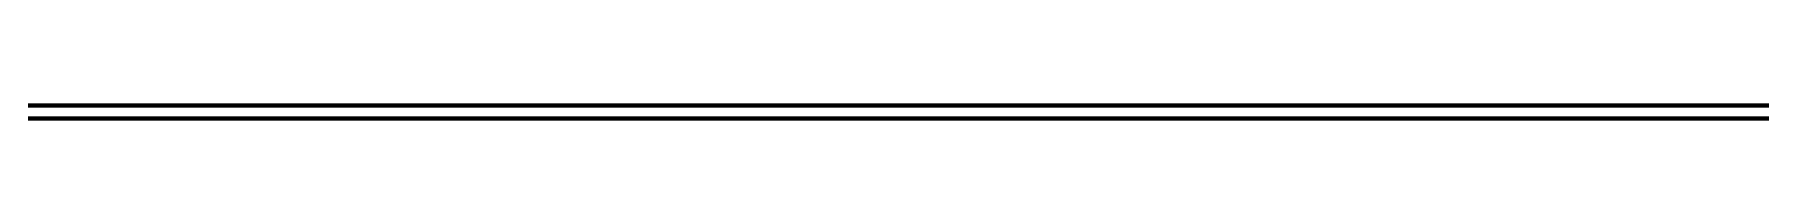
# Model space of a CAD drawing. Header units: inches. Extents: x 16 to 776, y 37 to 575.
# Drawn here: x 626.08 to 648.42, y 415.83 to 416 of the extents above; entities that cross this region are included whole.
import ezdxf

# ---------------------------------------------------------------- set-up
doc = ezdxf.new("R2010")
doc.units = ezdxf.units.IN
doc.header["$MEASUREMENT"] = 0
doc.layers.add('P', color=250, linetype='CONTINUOUS', lineweight=100)

msp = doc.modelspace()

# ---------------------------------------------------------------- linework, layer by layer
at = {"layer": 'P', "color": 0, "linetype": 'Continuous'}
for points in [[(626, 416), (626.167, 416)], [(626, 416), (626.167, 416)], [(626.167, 416), (626.333, 416)], [(626.167, 416), (626.333, 416)], [(626.333, 416), (626.333, 416)], [(626.333, 416), (626.5, 416)], [(626.333, 416), (626.333, 416)], [(626.333, 416), (626.5, 416)], [(626.5, 416), (626.667, 416)], [(626.5, 416), (626.667, 416)], [(626.667, 416), (626.833, 416)], [(626.667, 416), (626.833, 416)], [(626.667, 416), (626.833, 416)], [(626.833, 416), (626.833, 416)], [(626.833, 416), (626.833, 416)], [(626.833, 416), (627, 416)], [(626.833, 416), (626.833, 416)], [(626.833, 416), (627, 416)], [(627, 416), (627.167, 416)], [(627, 416), (627.167, 416)], [(627.167, 416), (627.167, 416)], [(627.167, 416), (627.333, 416)], [(627.167, 416), (627.167, 416)], [(627.167, 416), (627.333, 416)], [(627.333, 416), (627.5, 416)], [(627.333, 416), (627.5, 416)], [(627.5, 416), (627.667, 416)], [(627.5, 416), (627.667, 416)], [(627.667, 416), (627.667, 416)], [(627.667, 416), (627.833, 416)], [(627.667, 416), (627.667, 416)], [(627.667, 416), (627.833, 416)], [(627.833, 416), (628, 416)], [(627.833, 416), (628, 416)], [(628, 416), (628, 416)], [(628, 416), (628.167, 416)], [(628, 416), (628, 416)], [(628, 416), (628.167, 416)], [(628.167, 416), (628.333, 416)], [(628.167, 416), (628.333, 416)], [(628.333, 416), (628.5, 416)], [(628.333, 416), (628.5, 416)], [(628.5, 416), (628.5, 416)], [(628.5, 416), (628.667, 416)], [(628.5, 416), (628.5, 416)], [(628.5, 416), (628.667, 416)], [(628.667, 416), (628.833, 416)], [(628.667, 416), (628.833, 416)], [(628.667, 416), (628.833, 416)], [(628.833, 416), (629, 416)], [(628.833, 416), (629, 416)], [(628.833, 416), (629, 416)], [(628.833, 416), (629, 416)], [(629, 416), (629, 416)], [(629, 416), (629, 416)], [(629, 416), (629.167, 416)], [(629, 416), (629, 416)], [(629, 416), (629.167, 416)], [(629.167, 416), (629.333, 416)], [(629.167, 416), (629.333, 416)], [(629.333, 416), (629.333, 416)], [(629.333, 416), (629.5, 416)], [(629.333, 416), (629.333, 416)], [(629.333, 416), (629.5, 416)], [(629.333, 416), (629.333, 416)], [(629.333, 416), (629.5, 416)], [(629.5, 416), (629.667, 416)], [(629.5, 416), (629.667, 416)], [(629.667, 416), (629.833, 416)], [(629.667, 416), (629.833, 416)], [(629.833, 416), (629.833, 416)], [(629.833, 416), (630, 416)], [(629.833, 416), (629.833, 416)], [(629.833, 416), (630, 416)], [(629.833, 416), (629.833, 416)], [(629.833, 416), (630, 416)], [(630, 416), (630.167, 416)], [(630, 416), (630.167, 416)], [(630.167, 416), (630.167, 416)], [(630.167, 416), (630.333, 416)], [(630.167, 416), (630.167, 416)], [(630.167, 416), (630.333, 416)], [(630.167, 416), (630.333, 416)], [(630.333, 416), (630.5, 416)], [(630.333, 416), (630.5, 416)], [(630.333, 416), (630.5, 416)], [(630.5, 416), (630.667, 416)], [(630.5, 416), (630.667, 416)], [(630.667, 416), (630.667, 416)], [(630.667, 416), (630.833, 416)], [(630.667, 416), (630.667, 416)], [(630.667, 416), (630.833, 416)], [(630.833, 416), (631, 416)], [(630.833, 416), (631, 416)], [(630.833, 416), (631, 416)], [(631, 416), (631, 416)], [(631, 416), (631, 416)], [(631, 416), (631.167, 416)], [(631, 416), (631, 416)], [(631, 416), (631.167, 416)], [(631.167, 416), (631.333, 416)], [(631.167, 416), (631.333, 416)], [(631.333, 416), (631.5, 416)], [(631.333, 416), (631.5, 416)], [(631.5, 416), (631.5, 416)], [(631.5, 416), (631.667, 416)], [(631.5, 416), (631.5, 416)], [(631.5, 416), (631.667, 416)], [(631.667, 416), (631.833, 416)], [(631.667, 416), (631.833, 416)], [(631.833, 416), (632, 416)], [(631.833, 416), (632, 416)], [(632, 416), (632, 416)], [(632, 416), (632.167, 416)], [(632, 416), (632, 416)], [(632, 416), (632.167, 416)], [(632.167, 416), (632.333, 416)], [(632.167, 416), (632.333, 416)], [(632.333, 416), (632.333, 416)], [(632.333, 416), (632.5, 416)], [(632.333, 416), (632.333, 416)], [(632.333, 416), (632.5, 416)], [(632.5, 416), (632.667, 416)], [(632.5, 416), (632.667, 416)], [(632.667, 416), (632.833, 416)], [(632.667, 416), (632.833, 416)], [(632.833, 416), (632.833, 416)], [(632.833, 416), (633, 416)], [(632.833, 416), (632.833, 416)], [(632.833, 416), (633, 416)], [(633, 416), (633.167, 416)], [(633, 416), (633.167, 416)], [(633.167, 416), (633.167, 416)], [(633.167, 416), (633.333, 416)], [(633.167, 416), (633.167, 416)], [(633.167, 416), (633.333, 416)], [(633.333, 416), (633.5, 416)], [(633.333, 416), (633.5, 416)], [(633.5, 416), (633.667, 416)], [(633.5, 416), (633.667, 416)], [(633.667, 416), (633.667, 416)], [(633.667, 416), (633.833, 416)], [(633.667, 416), (633.667, 416)], [(633.667, 416), (633.833, 416)], [(633.833, 416), (634, 416)], [(633.833, 416), (634, 416)], [(634, 416), (634, 416)], [(634, 416), (634.167, 416)], [(634, 416), (634, 416)], [(634, 416), (634.167, 416)], [(634.167, 416), (634.333, 416)], [(634.167, 416), (634.333, 416)], [(634.333, 416), (634.5, 416)], [(634.333, 416), (634.5, 416)], [(634.5, 416), (634.5, 416)], [(634.5, 416), (634.667, 416)], [(634.5, 416), (634.5, 416)], [(634.5, 416), (634.667, 416)], [(634.667, 416), (634.833, 416)], [(634.667, 416), (634.833, 416)], [(634.833, 416), (635, 416)], [(634.833, 416), (635, 416)], [(635, 416), (635, 416)], [(635, 416), (635.167, 416)], [(635, 416), (635, 416)], [(635, 416), (635.167, 416)], [(635.167, 416), (635.333, 416)], [(635.167, 416), (635.333, 416)], [(635.333, 416), (635.333, 416)], [(635.333, 416), (635.5, 416)], [(635.333, 416), (635.333, 416)], [(635.333, 416), (635.5, 416)], [(635.5, 416), (635.667, 416)], [(635.5, 416), (635.667, 416)], [(635.667, 416), (635.833, 416)], [(635.667, 416), (635.833, 416)], [(635.833, 416), (635.833, 416)], [(635.833, 416), (636, 416)], [(635.833, 416), (635.833, 416)], [(635.833, 416), (636, 416)], [(636, 416), (636.167, 416)], [(636, 416), (636.167, 416)], [(636.167, 416), (636.167, 416)], [(636.167, 416), (636.333, 416)], [(636.167, 416), (636.167, 416)], [(636.167, 416), (636.333, 416)], [(636.333, 416), (636.5, 416)], [(636.333, 416), (636.5, 416)], [(636.5, 416), (636.667, 416)], [(636.5, 416), (636.667, 416)], [(636.5, 416), (636.667, 416)], [(636.667, 416), (636.667, 416)], [(636.667, 416), (636.667, 416)], [(636.667, 416), (636.833, 416)], [(636.667, 416), (636.667, 416)], [(636.667, 416), (636.833, 416)], [(636.833, 416), (637, 416)], [(636.833, 416), (637, 416)], [(637, 416), (637, 416)], [(637, 416), (637.167, 416)], [(637, 416), (637, 416)], [(637, 416), (637.167, 416)], [(637, 416), (637.167, 416)], [(637.167, 416), (637.333, 416)], [(637.167, 416), (637.333, 416)], [(637.167, 416), (637.333, 416)], [(637.333, 416), (637.5, 416)], [(637.333, 416), (637.5, 416)], [(637.5, 416), (637.5, 416)], [(637.5, 416), (637.667, 416)], [(637.5, 416), (637.5, 416)], [(637.5, 416), (637.667, 416)], [(637.5, 416), (637.667, 416)], [(637.667, 416), (637.833, 416)], [(637.667, 416), (637.833, 416)], [(637.667, 416), (637.833, 416)], [(637.833, 416), (638, 416)], [(637.833, 416), (638, 416)], [(638, 416), (638, 416)], [(638, 416), (638.167, 416)], [(638, 416), (638, 416)], [(638, 416), (638.167, 416)], [(638, 416), (638.167, 416)], [(638.167, 416), (638.333, 416)], [(638.167, 416), (638.333, 416)], [(638.167, 416), (638.333, 416)], [(638.333, 416), (638.333, 416)], [(638.333, 416), (638.5, 416)], [(638.333, 416), (638.333, 416)], [(638.333, 416), (638.5, 416)], [(638.5, 416), (638.667, 416)], [(638.5, 416), (638.667, 416)], [(638.5, 416), (638.667, 416)], [(638.667, 416), (638.833, 416)], [(638.667, 416), (638.833, 416)], [(638.667, 416), (638.833, 416)], [(638.667, 416), (638.833, 416)], [(638.833, 416), (638.833, 416)], [(638.833, 416), (638.833, 416)], [(638.833, 416), (639, 416)], [(638.833, 416), (638.833, 416)], [(638.833, 416), (639, 416)], [(639, 416), (639.167, 416)], [(639, 416), (639.167, 416)], [(639.167, 416), (639.167, 416)], [(639.167, 416), (639.333, 416)], [(639.167, 416), (639.167, 416)], [(639.167, 416), (639.333, 416)], [(639.333, 416), (639.5, 416)], [(639.333, 416), (639.5, 416)], [(639.5, 416), (639.667, 416)], [(639.5, 416), (639.667, 416)], [(639.667, 416), (639.667, 416)], [(639.667, 416), (639.833, 416)], [(639.667, 416), (639.667, 416)], [(639.667, 416), (639.833, 416)], [(639.833, 416), (640, 416)], [(639.833, 416), (640, 416)], [(640, 416), (640, 416)], [(640, 416), (640.167, 416)], [(640, 416), (640, 416)], [(640, 416), (640.167, 416)], [(640.167, 416), (640.333, 416)], [(640.167, 416), (640.333, 416)], [(640.333, 416), (640.5, 416)], [(640.333, 416), (640.5, 416)], [(640.5, 416), (640.5, 416)], [(640.5, 416), (640.667, 416)], [(640.5, 416), (640.5, 416)], [(640.5, 416), (640.667, 416)], [(640.667, 416), (640.833, 416)], [(640.667, 416), (640.833, 416)], [(640.667, 416), (640.833, 416)], [(640.833, 416), (641, 416)], [(640.833, 416), (641, 416)], [(640.833, 416), (641, 416)], [(641, 416), (641, 416)], [(641, 416), (641.167, 416)], [(641, 416), (641, 416)], [(641, 416), (641.167, 416)], [(641.167, 416), (641.333, 416)], [(641.167, 416), (641.333, 416)], [(641.333, 416), (641.333, 416)], [(641.333, 416), (641.5, 416)], [(641.333, 416), (641.333, 416)], [(641.333, 416), (641.5, 416)], [(641.5, 416), (641.667, 416)], [(641.5, 416), (641.667, 416)], [(641.667, 416), (641.833, 416)], [(641.667, 416), (641.833, 416)], [(641.833, 416), (641.833, 416)], [(641.833, 416), (642, 416)], [(641.833, 416), (641.833, 416)], [(641.833, 416), (642, 416)], [(642, 416), (642.167, 416)], [(642, 416), (642.167, 416)], [(642.167, 416), (642.167, 416)], [(642.167, 416), (642.333, 416)], [(642.167, 416), (642.167, 416)], [(642.167, 416), (642.333, 416)], [(642.333, 416), (642.5, 416)], [(642.333, 416), (642.5, 416)], [(642.5, 416), (642.667, 416)], [(642.5, 416), (642.667, 416)], [(642.667, 416), (642.667, 416)], [(642.667, 416), (642.833, 416)], [(642.667, 416), (642.667, 416)], [(642.667, 416), (642.833, 416)], [(642.833, 416), (643, 416)], [(642.833, 416), (643, 416)], [(642.833, 416), (643, 416)], [(643, 416), (643, 416)], [(643, 416), (643, 416)], [(643, 416), (643.167, 416)], [(643, 416), (643, 416)], [(643, 416), (643.167, 416)], [(643.167, 416), (643.333, 416)], [(643.167, 416), (643.333, 416)], [(643.333, 416), (643.5, 416)], [(643.333, 416), (643.5, 416)], [(643.333, 416), (643.5, 416)], [(643.5, 416), (643.5, 416)], [(643.5, 416), (643.5, 416)], [(643.5, 416), (643.667, 416)], [(643.5, 416), (643.5, 416)], [(643.5, 416), (643.667, 416)], [(643.667, 416), (643.833, 416)], [(643.667, 416), (643.833, 416)], [(643.833, 416), (644, 416)], [(643.833, 416), (644, 416)], [(643.833, 416), (644, 416)], [(644, 416), (644, 416)], [(644, 416), (644, 416)], [(644, 416), (644.167, 416)], [(644, 416), (644, 416)], [(644, 416), (644.167, 416)], [(644.167, 416), (644.333, 416)], [(644.167, 416), (644.333, 416)], [(644.333, 416), (644.333, 416)], [(644.333, 416), (644.5, 416)], [(644.333, 416), (644.333, 416)], [(644.333, 416), (644.5, 416)], [(644.333, 416), (644.333, 416)], [(644.333, 416), (644.5, 416)], [(644.5, 416), (644.667, 416)], [(644.5, 416), (644.667, 416)], [(644.667, 416), (644.833, 416)], [(644.667, 416), (644.833, 416)], [(644.833, 416), (644.833, 416)], [(644.833, 416), (645, 416)], [(644.833, 416), (644.833, 416)], [(644.833, 416), (645, 416)], [(644.833, 416), (645, 416)], [(645, 416), (645.167, 416)], [(645, 416), (645.167, 416)], [(645, 416), (645.167, 416)], [(645.167, 416), (645.167, 416)], [(645.167, 416), (645.333, 416)], [(645.167, 416), (645.167, 416)], [(645.167, 416), (645.333, 416)], [(645.333, 416), (645.5, 416)], [(645.333, 416), (645.5, 416)], [(645.333, 416), (645.5, 416)], [(645.5, 416), (645.667, 416)], [(645.5, 416), (645.667, 416)], [(645.5, 416), (645.667, 416)], [(645.667, 416), (645.667, 416)], [(645.667, 416), (645.833, 416)], [(645.667, 416), (645.667, 416)], [(645.667, 416), (645.833, 416)], [(645.833, 416), (646, 416)], [(645.833, 416), (646, 416)], [(645.833, 416), (646, 416)], [(646, 416), (646, 416)], [(646, 416), (646, 416)], [(646, 416), (646.167, 416)], [(646, 416), (646, 416)], [(646, 416), (646.167, 416)], [(646.167, 416), (646.333, 416)], [(646.167, 416), (646.333, 416)], [(646.333, 416), (646.5, 416)], [(646.333, 416), (646.5, 416)], [(646.333, 416), (646.5, 416)], [(646.5, 416), (646.5, 416)], [(646.5, 416), (646.5, 416)], [(646.5, 416), (646.667, 416)], [(646.5, 416), (646.5, 416)], [(646.5, 416), (646.667, 416)], [(646.667, 416), (646.833, 416)], [(646.667, 416), (646.833, 416)], [(646.833, 416), (647, 416)], [(646.833, 416), (647, 416)], [(647, 416), (647, 416)], [(647, 416), (647.167, 416)], [(647, 416), (647, 416)], [(647, 416), (647.167, 416)], [(647.167, 416), (647.333, 416)], [(647.167, 416), (647.333, 416)], [(647.333, 416), (647.333, 416)], [(647.333, 416), (647.5, 416)], [(647.333, 416), (647.333, 416)], [(647.333, 416), (647.5, 416)], [(647.5, 416), (647.667, 416)], [(647.5, 416), (647.667, 416)], [(647.667, 416), (647.833, 416)], [(647.667, 416), (647.833, 416)], [(647.833, 416), (647.833, 416)], [(647.833, 416), (648, 416)], [(647.833, 416), (647.833, 416)], [(647.833, 416), (648, 416)], [(648, 416), (648.167, 416)], [(648, 416), (648.167, 416)], [(648.167, 416), (648.167, 416)], [(648.167, 416), (648.333, 416)], [(648.167, 416), (648.167, 416)], [(648.167, 416), (648.333, 416)], [(648.333, 416), (648.5, 416)], [(648.333, 416), (648.5, 416)], [(626, 415.833), (626.167, 415.833)], [(626, 415.833), (626.167, 415.833)], [(626.167, 415.833), (626.333, 415.833)], [(626.167, 415.833), (626.333, 415.833)], [(626.167, 415.833), (626.333, 415.833)], [(626.333, 415.833), (626.333, 415.833)], [(626.333, 415.833), (626.333, 415.833)], [(626.333, 415.833), (626.5, 415.833)], [(626.333, 415.833), (626.333, 415.833)], [(626.333, 415.833), (626.5, 415.833)], [(626.333, 415.833), (626.5, 415.833)], [(626.5, 415.833), (626.667, 415.833)], [(626.5, 415.833), (626.667, 415.833)], [(626.667, 415.833), (626.833, 415.833)], [(626.667, 415.833), (626.833, 415.833)], [(626.667, 415.833), (626.833, 415.833)], [(626.833, 415.833), (626.833, 415.833)], [(626.833, 415.833), (626.833, 415.833)], [(626.833, 415.833), (626.833, 415.833)], [(626.833, 415.833), (627, 415.833)], [(626.833, 415.833), (626.833, 415.833)], [(626.833, 415.833), (627, 415.833)], [(626.833, 415.833), (627, 415.833)], [(627, 415.833), (627.167, 415.833)], [(627, 415.833), (627.167, 415.833)], [(627, 415.833), (627.167, 415.833)], [(627.167, 415.833), (627.167, 415.833)], [(627.167, 415.833), (627.167, 415.833)], [(627.167, 415.833), (627.333, 415.833)], [(627.167, 415.833), (627.333, 415.833)], [(627.167, 415.833), (627.333, 415.833)], [(627.333, 415.833), (627.5, 415.833)], [(627.333, 415.833), (627.5, 415.833)], [(627.333, 415.833), (627.5, 415.833)], [(627.5, 415.833), (627.667, 415.833)], [(627.5, 415.833), (627.667, 415.833)], [(627.5, 415.833), (627.667, 415.833)], [(627.667, 415.833), (627.667, 415.833)], [(627.667, 415.833), (627.667, 415.833)], [(627.667, 415.833), (627.833, 415.833)], [(627.667, 415.833), (627.833, 415.833)], [(627.667, 415.833), (627.833, 415.833)], [(627.833, 415.833), (628, 415.833)], [(627.833, 415.833), (628, 415.833)], [(627.833, 415.833), (628, 415.833)], [(628, 415.833), (628, 415.833)], [(628, 415.833), (628, 415.833)], [(628, 415.833), (628.167, 415.833)], [(628, 415.833), (628, 415.833)], [(628, 415.833), (628.167, 415.833)], [(628.167, 415.833), (628.333, 415.833)], [(628.167, 415.833), (628.333, 415.833)], [(628.167, 415.833), (628.333, 415.833)], [(628.333, 415.833), (628.5, 415.833)], [(628.333, 415.833), (628.5, 415.833)], [(628.333, 415.833), (628.5, 415.833)], [(628.5, 415.833), (628.5, 415.833)], [(628.5, 415.833), (628.5, 415.833)], [(628.5, 415.833), (628.667, 415.833)], [(628.5, 415.833), (628.5, 415.833)], [(628.5, 415.833), (628.667, 415.833)], [(628.667, 415.833), (628.833, 415.833)], [(628.667, 415.833), (628.833, 415.833)], [(628.667, 415.833), (628.833, 415.833)], [(628.833, 415.833), (629, 415.833)], [(628.833, 415.833), (629, 415.833)], [(628.833, 415.833), (629, 415.833)], [(628.833, 415.833), (629, 415.833)], [(629, 415.833), (629, 415.833)], [(629, 415.833), (629, 415.833)], [(629, 415.833), (629, 415.833)], [(629, 415.833), (629.167, 415.833)], [(629, 415.833), (629, 415.833)], [(629, 415.833), (629.167, 415.833)], [(629, 415.833), (629.167, 415.833)], [(629.167, 415.833), (629.333, 415.833)], [(629.167, 415.833), (629.333, 415.833)], [(629.333, 415.833), (629.333, 415.833)], [(629.333, 415.833), (629.333, 415.833)], [(629.333, 415.833), (629.5, 415.833)], [(629.333, 415.833), (629.333, 415.833)], [(629.333, 415.833), (629.5, 415.833)], [(629.333, 415.833), (629.5, 415.833)], [(629.333, 415.833), (629.5, 415.833)], [(629.5, 415.833), (629.667, 415.833)], [(629.5, 415.833), (629.667, 415.833)], [(629.5, 415.833), (629.667, 415.833)], [(629.667, 415.833), (629.833, 415.833)], [(629.667, 415.833), (629.833, 415.833)], [(629.833, 415.833), (629.833, 415.833)], [(629.833, 415.833), (629.833, 415.833)], [(629.833, 415.833), (630, 415.833)], [(629.833, 415.833), (629.833, 415.833)], [(629.833, 415.833), (630, 415.833)], [(629.833, 415.833), (630, 415.833)], [(629.833, 415.833), (630, 415.833)], [(630, 415.833), (630.167, 415.833)], [(630, 415.833), (630.167, 415.833)], [(630, 415.833), (630.167, 415.833)], [(630.167, 415.833), (630.167, 415.833)], [(630.167, 415.833), (630.167, 415.833)], [(630.167, 415.833), (630.333, 415.833)], [(630.167, 415.833), (630.333, 415.833)], [(630.167, 415.833), (630.333, 415.833)], [(630.333, 415.833), (630.5, 415.833)], [(630.333, 415.833), (630.5, 415.833)], [(630.333, 415.833), (630.5, 415.833)], [(630.333, 415.833), (630.5, 415.833)], [(630.5, 415.833), (630.667, 415.833)], [(630.5, 415.833), (630.667, 415.833)], [(630.5, 415.833), (630.667, 415.833)], [(630.667, 415.833), (630.667, 415.833)], [(630.667, 415.833), (630.667, 415.833)], [(630.667, 415.833), (630.833, 415.833)], [(630.667, 415.833), (630.667, 415.833)], [(630.667, 415.833), (630.833, 415.833)], [(630.833, 415.833), (631, 415.833)], [(630.833, 415.833), (631, 415.833)], [(630.833, 415.833), (631, 415.833)], [(631, 415.833), (631, 415.833)], [(631, 415.833), (631, 415.833)], [(631, 415.833), (631, 415.833)], [(631, 415.833), (631.167, 415.833)], [(631, 415.833), (631, 415.833)], [(631, 415.833), (631.167, 415.833)], [(631, 415.833), (631.167, 415.833)], [(631.167, 415.833), (631.333, 415.833)], [(631.167, 415.833), (631.333, 415.833)], [(631.167, 415.833), (631.333, 415.833)], [(631.333, 415.833), (631.5, 415.833)], [(631.333, 415.833), (631.5, 415.833)], [(631.5, 415.833), (631.5, 415.833)], [(631.5, 415.833), (631.5, 415.833)], [(631.5, 415.833), (631.667, 415.833)], [(631.5, 415.833), (631.5, 415.833)], [(631.5, 415.833), (631.667, 415.833)], [(631.5, 415.833), (631.667, 415.833)], [(631.667, 415.833), (631.833, 415.833)], [(631.667, 415.833), (631.833, 415.833)], [(631.667, 415.833), (631.833, 415.833)], [(631.833, 415.833), (632, 415.833)], [(631.833, 415.833), (632, 415.833)], [(632, 415.833), (632, 415.833)], [(632, 415.833), (632, 415.833)], [(632, 415.833), (632.167, 415.833)], [(632, 415.833), (632, 415.833)], [(632, 415.833), (632.167, 415.833)], [(632, 415.833), (632.167, 415.833)], [(632.167, 415.833), (632.333, 415.833)], [(632.167, 415.833), (632.333, 415.833)], [(632.167, 415.833), (632.333, 415.833)], [(632.333, 415.833), (632.333, 415.833)], [(632.333, 415.833), (632.333, 415.833)], [(632.333, 415.833), (632.5, 415.833)], [(632.333, 415.833), (632.5, 415.833)], [(632.333, 415.833), (632.5, 415.833)], [(632.5, 415.833), (632.667, 415.833)], [(632.5, 415.833), (632.667, 415.833)], [(632.5, 415.833), (632.667, 415.833)], [(632.667, 415.833), (632.833, 415.833)], [(632.667, 415.833), (632.833, 415.833)], [(632.667, 415.833), (632.833, 415.833)], [(632.833, 415.833), (632.833, 415.833)], [(632.833, 415.833), (632.833, 415.833)], [(632.833, 415.833), (633, 415.833)], [(632.833, 415.833), (632.833, 415.833)], [(632.833, 415.833), (633, 415.833)], [(633, 415.833), (633.167, 415.833)], [(633, 415.833), (633.167, 415.833)], [(633, 415.833), (633.167, 415.833)], [(633.167, 415.833), (633.167, 415.833)], [(633.167, 415.833), (633.167, 415.833)], [(633.167, 415.833), (633.333, 415.833)], [(633.167, 415.833), (633.167, 415.833)], [(633.167, 415.833), (633.333, 415.833)], [(633.167, 415.833), (633.333, 415.833)], [(633.333, 415.833), (633.5, 415.833)], [(633.333, 415.833), (633.5, 415.833)], [(633.5, 415.833), (633.667, 415.833)], [(633.5, 415.833), (633.667, 415.833)], [(633.5, 415.833), (633.667, 415.833)], [(633.667, 415.833), (633.667, 415.833)], [(633.667, 415.833), (633.667, 415.833)], [(633.667, 415.833), (633.833, 415.833)], [(633.667, 415.833), (633.667, 415.833)], [(633.667, 415.833), (633.833, 415.833)], [(633.667, 415.833), (633.833, 415.833)], [(633.833, 415.833), (634, 415.833)], [(633.833, 415.833), (634, 415.833)], [(634, 415.833), (634, 415.833)], [(634, 415.833), (634, 415.833)], [(634, 415.833), (634.167, 415.833)], [(634, 415.833), (634, 415.833)], [(634, 415.833), (634.167, 415.833)], [(634, 415.833), (634.167, 415.833)], [(634.167, 415.833), (634.333, 415.833)], [(634.167, 415.833), (634.333, 415.833)], [(634.167, 415.833), (634.333, 415.833)], [(634.333, 415.833), (634.5, 415.833)], [(634.333, 415.833), (634.5, 415.833)], [(634.5, 415.833), (634.5, 415.833)], [(634.5, 415.833), (634.5, 415.833)], [(634.5, 415.833), (634.667, 415.833)], [(634.5, 415.833), (634.5, 415.833)], [(634.5, 415.833), (634.667, 415.833)], [(634.5, 415.833), (634.667, 415.833)], [(634.667, 415.833), (634.833, 415.833)], [(634.667, 415.833), (634.833, 415.833)], [(634.667, 415.833), (634.833, 415.833)], [(634.833, 415.833), (635, 415.833)], [(634.833, 415.833), (635, 415.833)], [(634.833, 415.833), (635, 415.833)], [(635, 415.833), (635, 415.833)], [(635, 415.833), (635, 415.833)], [(635, 415.833), (635.167, 415.833)], [(635, 415.833), (635.167, 415.833)], [(635, 415.833), (635.167, 415.833)], [(635.167, 415.833), (635.333, 415.833)], [(635.167, 415.833), (635.333, 415.833)], [(635.167, 415.833), (635.333, 415.833)], [(635.333, 415.833), (635.333, 415.833)], [(635.333, 415.833), (635.333, 415.833)], [(635.333, 415.833), (635.5, 415.833)], [(635.333, 415.833), (635.333, 415.833)], [(635.333, 415.833), (635.5, 415.833)], [(635.5, 415.833), (635.667, 415.833)], [(635.5, 415.833), (635.667, 415.833)], [(635.5, 415.833), (635.667, 415.833)], [(635.667, 415.833), (635.833, 415.833)], [(635.667, 415.833), (635.833, 415.833)], [(635.667, 415.833), (635.833, 415.833)], [(635.833, 415.833), (635.833, 415.833)], [(635.833, 415.833), (635.833, 415.833)], [(635.833, 415.833), (636, 415.833)], [(635.833, 415.833), (635.833, 415.833)], [(635.833, 415.833), (636, 415.833)], [(636, 415.833), (636.167, 415.833)], [(636, 415.833), (636.167, 415.833)], [(636, 415.833), (636.167, 415.833)], [(636.167, 415.833), (636.167, 415.833)], [(636.167, 415.833), (636.167, 415.833)], [(636.167, 415.833), (636.333, 415.833)], [(636.167, 415.833), (636.167, 415.833)], [(636.167, 415.833), (636.333, 415.833)], [(636.167, 415.833), (636.333, 415.833)], [(636.333, 415.833), (636.5, 415.833)], [(636.333, 415.833), (636.5, 415.833)], [(636.5, 415.833), (636.667, 415.833)], [(636.5, 415.833), (636.667, 415.833)], [(636.5, 415.833), (636.667, 415.833)], [(636.667, 415.833), (636.667, 415.833)], [(636.667, 415.833), (636.667, 415.833)], [(636.667, 415.833), (636.667, 415.833)], [(636.667, 415.833), (636.833, 415.833)], [(636.667, 415.833), (636.667, 415.833)], [(636.667, 415.833), (636.833, 415.833)], [(636.667, 415.833), (636.833, 415.833)], [(636.833, 415.833), (637, 415.833)], [(636.833, 415.833), (637, 415.833)], [(636.833, 415.833), (637, 415.833)], [(637, 415.833), (637, 415.833)], [(637, 415.833), (637, 415.833)], [(637, 415.833), (637.167, 415.833)], [(637, 415.833), (637.167, 415.833)], [(637, 415.833), (637.167, 415.833)], [(637.167, 415.833), (637.333, 415.833)], [(637.167, 415.833), (637.333, 415.833)], [(637.167, 415.833), (637.333, 415.833)], [(637.167, 415.833), (637.333, 415.833)], [(637.333, 415.833), (637.5, 415.833)], [(637.333, 415.833), (637.5, 415.833)], [(637.333, 415.833), (637.5, 415.833)], [(637.5, 415.833), (637.5, 415.833)], [(637.5, 415.833), (637.5, 415.833)], [(637.5, 415.833), (637.667, 415.833)], [(637.5, 415.833), (637.667, 415.833)], [(637.5, 415.833), (637.667, 415.833)], [(637.667, 415.833), (637.833, 415.833)], [(637.667, 415.833), (637.833, 415.833)], [(637.667, 415.833), (637.833, 415.833)], [(637.667, 415.833), (637.833, 415.833)], [(637.833, 415.833), (638, 415.833)], [(637.833, 415.833), (638, 415.833)], [(637.833, 415.833), (638, 415.833)], [(638, 415.833), (638, 415.833)], [(638, 415.833), (638, 415.833)], [(638, 415.833), (638.167, 415.833)], [(638, 415.833), (638.167, 415.833)], [(638, 415.833), (638.167, 415.833)], [(638.167, 415.833), (638.333, 415.833)], [(638.167, 415.833), (638.333, 415.833)], [(638.167, 415.833), (638.333, 415.833)], [(638.167, 415.833), (638.333, 415.833)], [(638.333, 415.833), (638.333, 415.833)], [(638.333, 415.833), (638.333, 415.833)], [(638.333, 415.833), (638.5, 415.833)], [(638.333, 415.833), (638.333, 415.833)], [(638.333, 415.833), (638.5, 415.833)], [(638.5, 415.833), (638.667, 415.833)], [(638.5, 415.833), (638.667, 415.833)], [(638.5, 415.833), (638.667, 415.833)], [(638.667, 415.833), (638.833, 415.833)], [(638.667, 415.833), (638.833, 415.833)], [(638.667, 415.833), (638.833, 415.833)], [(638.667, 415.833), (638.833, 415.833)], [(638.833, 415.833), (638.833, 415.833)], [(638.833, 415.833), (638.833, 415.833)], [(638.833, 415.833), (638.833, 415.833)], [(638.833, 415.833), (639, 415.833)], [(638.833, 415.833), (638.833, 415.833)], [(638.833, 415.833), (639, 415.833)], [(638.833, 415.833), (639, 415.833)], [(639, 415.833), (639.167, 415.833)], [(639, 415.833), (639.167, 415.833)], [(639, 415.833), (639.167, 415.833)], [(639.167, 415.833), (639.167, 415.833)], [(639.167, 415.833), (639.167, 415.833)], [(639.167, 415.833), (639.333, 415.833)], [(639.167, 415.833), (639.333, 415.833)], [(639.167, 415.833), (639.333, 415.833)], [(639.333, 415.833), (639.5, 415.833)], [(639.333, 415.833), (639.5, 415.833)], [(639.333, 415.833), (639.5, 415.833)], [(639.5, 415.833), (639.667, 415.833)], [(639.5, 415.833), (639.667, 415.833)], [(639.5, 415.833), (639.667, 415.833)], [(639.667, 415.833), (639.667, 415.833)], [(639.667, 415.833), (639.667, 415.833)], [(639.667, 415.833), (639.833, 415.833)], [(639.667, 415.833), (639.833, 415.833)], [(639.667, 415.833), (639.833, 415.833)], [(639.833, 415.833), (640, 415.833)], [(639.833, 415.833), (640, 415.833)], [(639.833, 415.833), (640, 415.833)], [(640, 415.833), (640, 415.833)], [(640, 415.833), (640, 415.833)], [(640, 415.833), (640.167, 415.833)], [(640, 415.833), (640, 415.833)], [(640, 415.833), (640.167, 415.833)], [(640.167, 415.833), (640.333, 415.833)], [(640.167, 415.833), (640.333, 415.833)], [(640.167, 415.833), (640.333, 415.833)], [(640.333, 415.833), (640.5, 415.833)], [(640.333, 415.833), (640.5, 415.833)], [(640.333, 415.833), (640.5, 415.833)], [(640.5, 415.833), (640.5, 415.833)], [(640.5, 415.833), (640.5, 415.833)], [(640.5, 415.833), (640.667, 415.833)], [(640.5, 415.833), (640.5, 415.833)], [(640.5, 415.833), (640.667, 415.833)], [(640.667, 415.833), (640.833, 415.833)], [(640.667, 415.833), (640.833, 415.833)], [(640.667, 415.833), (640.833, 415.833)], [(640.833, 415.833), (641, 415.833)], [(640.833, 415.833), (641, 415.833)], [(640.833, 415.833), (641, 415.833)], [(640.833, 415.833), (641, 415.833)], [(641, 415.833), (641, 415.833)], [(641, 415.833), (641, 415.833)], [(641, 415.833), (641.167, 415.833)], [(641, 415.833), (641, 415.833)], [(641, 415.833), (641.167, 415.833)], [(641, 415.833), (641.167, 415.833)], [(641.167, 415.833), (641.333, 415.833)], [(641.167, 415.833), (641.333, 415.833)], [(641.333, 415.833), (641.333, 415.833)], [(641.333, 415.833), (641.333, 415.833)], [(641.333, 415.833), (641.5, 415.833)], [(641.333, 415.833), (641.333, 415.833)], [(641.333, 415.833), (641.5, 415.833)], [(641.333, 415.833), (641.5, 415.833)], [(641.5, 415.833), (641.667, 415.833)], [(641.5, 415.833), (641.667, 415.833)], [(641.5, 415.833), (641.667, 415.833)], [(641.667, 415.833), (641.833, 415.833)], [(641.667, 415.833), (641.833, 415.833)], [(641.833, 415.833), (641.833, 415.833)], [(641.833, 415.833), (641.833, 415.833)], [(641.833, 415.833), (642, 415.833)], [(641.833, 415.833), (641.833, 415.833)], [(641.833, 415.833), (642, 415.833)], [(641.833, 415.833), (642, 415.833)], [(642, 415.833), (642.167, 415.833)], [(642, 415.833), (642.167, 415.833)], [(642, 415.833), (642.167, 415.833)], [(642.167, 415.833), (642.167, 415.833)], [(642.167, 415.833), (642.167, 415.833)], [(642.167, 415.833), (642.333, 415.833)], [(642.167, 415.833), (642.333, 415.833)], [(642.167, 415.833), (642.333, 415.833)], [(642.333, 415.833), (642.5, 415.833)], [(642.333, 415.833), (642.5, 415.833)], [(642.333, 415.833), (642.5, 415.833)], [(642.5, 415.833), (642.667, 415.833)], [(642.5, 415.833), (642.667, 415.833)], [(642.5, 415.833), (642.667, 415.833)], [(642.667, 415.833), (642.667, 415.833)], [(642.667, 415.833), (642.667, 415.833)], [(642.667, 415.833), (642.833, 415.833)], [(642.667, 415.833), (642.667, 415.833)], [(642.667, 415.833), (642.833, 415.833)], [(642.833, 415.833), (643, 415.833)], [(642.833, 415.833), (643, 415.833)], [(642.833, 415.833), (643, 415.833)], [(643, 415.833), (643, 415.833)], [(643, 415.833), (643, 415.833)], [(643, 415.833), (643, 415.833)], [(643, 415.833), (643.167, 415.833)], [(643, 415.833), (643, 415.833)], [(643, 415.833), (643.167, 415.833)], [(643, 415.833), (643.167, 415.833)], [(643.167, 415.833), (643.333, 415.833)], [(643.167, 415.833), (643.333, 415.833)], [(643.333, 415.833), (643.5, 415.833)], [(643.333, 415.833), (643.5, 415.833)], [(643.333, 415.833), (643.5, 415.833)], [(643.5, 415.833), (643.5, 415.833)], [(643.5, 415.833), (643.5, 415.833)], [(643.5, 415.833), (643.5, 415.833)], [(643.5, 415.833), (643.667, 415.833)], [(643.5, 415.833), (643.5, 415.833)], [(643.5, 415.833), (643.667, 415.833)], [(643.5, 415.833), (643.667, 415.833)], [(643.667, 415.833), (643.833, 415.833)], [(643.667, 415.833), (643.833, 415.833)], [(643.833, 415.833), (644, 415.833)], [(643.833, 415.833), (644, 415.833)], [(643.833, 415.833), (644, 415.833)], [(644, 415.833), (644, 415.833)], [(644, 415.833), (644, 415.833)], [(644, 415.833), (644, 415.833)], [(644, 415.833), (644.167, 415.833)], [(644, 415.833), (644, 415.833)], [(644, 415.833), (644.167, 415.833)], [(644, 415.833), (644.167, 415.833)], [(644.167, 415.833), (644.333, 415.833)], [(644.167, 415.833), (644.333, 415.833)], [(644.333, 415.833), (644.333, 415.833)], [(644.333, 415.833), (644.333, 415.833)], [(644.333, 415.833), (644.5, 415.833)], [(644.333, 415.833), (644.333, 415.833)], [(644.333, 415.833), (644.5, 415.833)], [(644.333, 415.833), (644.5, 415.833)], [(644.333, 415.833), (644.5, 415.833)], [(644.5, 415.833), (644.667, 415.833)], [(644.5, 415.833), (644.667, 415.833)], [(644.5, 415.833), (644.667, 415.833)], [(644.667, 415.833), (644.833, 415.833)], [(644.667, 415.833), (644.833, 415.833)], [(644.667, 415.833), (644.833, 415.833)], [(644.833, 415.833), (644.833, 415.833)], [(644.833, 415.833), (644.833, 415.833)], [(644.833, 415.833), (645, 415.833)], [(644.833, 415.833), (645, 415.833)], [(644.833, 415.833), (645, 415.833)], [(645, 415.833), (645.167, 415.833)], [(645, 415.833), (645.167, 415.833)], [(645, 415.833), (645.167, 415.833)], [(645, 415.833), (645.167, 415.833)], [(645.167, 415.833), (645.167, 415.833)], [(645.167, 415.833), (645.167, 415.833)], [(645.167, 415.833), (645.333, 415.833)], [(645.167, 415.833), (645.167, 415.833)], [(645.167, 415.833), (645.333, 415.833)], [(645.333, 415.833), (645.5, 415.833)], [(645.333, 415.833), (645.5, 415.833)], [(645.333, 415.833), (645.5, 415.833)], [(645.5, 415.833), (645.667, 415.833)], [(645.5, 415.833), (645.667, 415.833)], [(645.5, 415.833), (645.667, 415.833)], [(645.5, 415.833), (645.667, 415.833)], [(645.667, 415.833), (645.667, 415.833)], [(645.667, 415.833), (645.667, 415.833)], [(645.667, 415.833), (645.833, 415.833)], [(645.667, 415.833), (645.667, 415.833)], [(645.667, 415.833), (645.833, 415.833)], [(645.833, 415.833), (646, 415.833)], [(645.833, 415.833), (646, 415.833)], [(645.833, 415.833), (646, 415.833)], [(646, 415.833), (646, 415.833)], [(646, 415.833), (646, 415.833)], [(646, 415.833), (646, 415.833)], [(646, 415.833), (646.167, 415.833)], [(646, 415.833), (646, 415.833)], [(646, 415.833), (646.167, 415.833)], [(646, 415.833), (646.167, 415.833)], [(646.167, 415.833), (646.333, 415.833)], [(646.167, 415.833), (646.333, 415.833)], [(646.333, 415.833), (646.5, 415.833)], [(646.333, 415.833), (646.5, 415.833)], [(646.333, 415.833), (646.5, 415.833)], [(646.5, 415.833), (646.5, 415.833)], [(646.5, 415.833), (646.5, 415.833)], [(646.5, 415.833), (646.5, 415.833)], [(646.5, 415.833), (646.667, 415.833)], [(646.5, 415.833), (646.5, 415.833)], [(646.5, 415.833), (646.667, 415.833)], [(646.5, 415.833), (646.667, 415.833)], [(646.667, 415.833), (646.833, 415.833)], [(646.667, 415.833), (646.833, 415.833)], [(646.667, 415.833), (646.833, 415.833)], [(646.833, 415.833), (647, 415.833)], [(646.833, 415.833), (647, 415.833)], [(646.833, 415.833), (647, 415.833)], [(647, 415.833), (647, 415.833)], [(647, 415.833), (647, 415.833)], [(647, 415.833), (647.167, 415.833)], [(647, 415.833), (647.167, 415.833)], [(647, 415.833), (647.167, 415.833)], [(647.167, 415.833), (647.333, 415.833)], [(647.167, 415.833), (647.333, 415.833)], [(647.167, 415.833), (647.333, 415.833)], [(647.333, 415.833), (647.333, 415.833)], [(647.333, 415.833), (647.333, 415.833)], [(647.333, 415.833), (647.5, 415.833)], [(647.333, 415.833), (647.333, 415.833)], [(647.333, 415.833), (647.5, 415.833)], [(647.5, 415.833), (647.667, 415.833)], [(647.5, 415.833), (647.667, 415.833)], [(647.5, 415.833), (647.667, 415.833)], [(647.667, 415.833), (647.833, 415.833)], [(647.667, 415.833), (647.833, 415.833)], [(647.667, 415.833), (647.833, 415.833)], [(647.833, 415.833), (647.833, 415.833)], [(647.833, 415.833), (647.833, 415.833)], [(647.833, 415.833), (648, 415.833)], [(647.833, 415.833), (647.833, 415.833)], [(647.833, 415.833), (648, 415.833)], [(648, 415.833), (648.167, 415.833)], [(648, 415.833), (648.167, 415.833)], [(648, 415.833), (648.167, 415.833)], [(648.167, 415.833), (648.167, 415.833)], [(648.167, 415.833), (648.167, 415.833)], [(648.167, 415.833), (648.333, 415.833)], [(648.167, 415.833), (648.167, 415.833)], [(648.167, 415.833), (648.333, 415.833)], [(648.167, 415.833), (648.333, 415.833)], [(648.333, 415.833), (648.5, 415.833)], [(648.333, 415.833), (648.5, 415.833)]]:
    msp.add_lwpolyline(points, dxfattribs=at)

doc.saveas('drawing.dxf')
